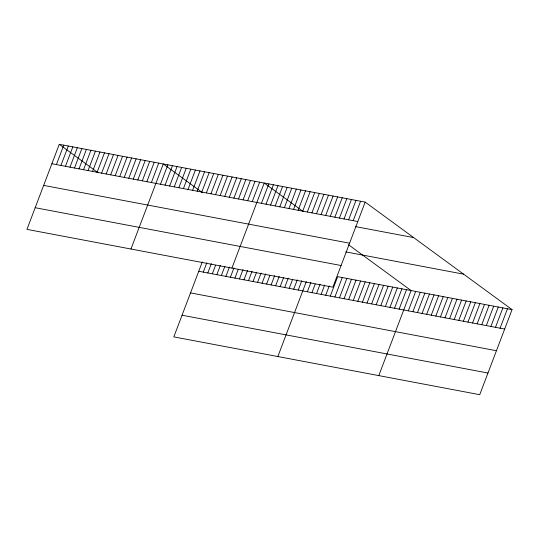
<?xml version="1.0" encoding="UTF-8"?>
<svg xmlns="http://www.w3.org/2000/svg" width="539" height="539" viewBox="0 0 539 539"><rect width="100%" height="100%" fill="white"/><g stroke="black" fill="none" stroke-linecap="round" stroke-linejoin="round"><path stroke-width="0.81" d="M59.263 144.311L26.95 229.371L332.866 287.172L365.179 202.112L59.263 144.311L98.037 172.696M56.4 164.597L63.784 145.166M60.927 165.453L68.305 146.022M65.448 166.302L72.826 146.871M69.969 167.157L77.346 147.726M74.49 168.013L81.874 148.582M79.011 168.869L86.395 149.438M83.538 169.724L90.916 150.293M88.059 170.58L95.437 151.149M92.58 171.429L99.964 151.998M97.101 172.285L104.485 152.854M101.622 173.14L109.006 153.709M106.149 173.996L113.527 154.565M110.67 174.852L118.048 155.421M115.191 175.701L122.575 156.276M119.712 176.556L127.096 157.125M124.233 177.412L131.617 157.981M128.76 178.268L136.138 158.837M133.281 179.123L140.659 159.692M137.802 179.979L145.186 160.548M142.323 180.828L149.707 161.397M146.844 181.683L154.228 162.252M151.371 182.539L158.749 163.108M130.964 249.025L163.27 163.964L202.651 192.794M160.481 184.264L167.858 164.833M165.069 185.126L172.446 165.695M169.657 185.995L177.041 166.564M174.245 186.865L181.63 167.434M178.833 187.727L186.218 168.296M183.422 188.596L190.806 169.165M188.01 189.465L195.394 170.034M192.598 190.328L199.982 170.897M197.186 191.197L204.571 171.766M201.781 192.066L209.159 172.635M206.37 192.928L213.747 173.504M210.958 193.797L218.335 174.367M215.546 194.667L222.924 175.236M220.134 195.536L227.512 176.105M224.723 196.398L232.1 176.967M202.293 261.934L173.821 336.888L479.737 394.689L512.05 309.629L365.179 202.112M229.311 197.267L236.695 177.836M203.277 272.114L206.821 262.789M233.899 198.136L241.283 178.705M207.798 272.97L211.342 263.638M238.487 198.999L245.872 179.568M212.319 273.819L215.566 265.276M243.076 199.868L250.46 180.437M216.84 274.674L220.384 265.35M247.664 200.737L255.048 181.306M221.367 275.53L224.904 266.205M252.252 201.599L259.636 182.169M225.888 276.386L229.432 267.061M231.911 268.099L264.225 183.038L302.999 211.423M230.409 277.241L233.953 267.91M261.435 203.338L268.813 183.907M234.93 278.097L238.177 269.547M266.023 204.2L273.401 184.769M239.451 278.946L242.995 269.621M270.612 205.069L277.989 185.638M243.978 279.802L247.516 270.477M275.2 205.938L282.577 186.507M248.499 280.657L252.043 271.333M279.788 206.801L287.166 187.377M253.02 281.513L256.564 272.188M284.376 207.67L291.754 188.239M257.541 282.369L261.085 273.037M288.965 208.539L296.342 189.108M262.062 283.224L265.606 273.893M293.553 209.408L300.937 189.977M266.589 284.073L269.837 275.523M298.141 210.271L305.525 190.84M271.11 284.929L274.654 275.604M302.729 211.14L310.114 191.709M275.631 285.785L279.175 276.46M307.318 212.009L314.702 192.578M280.152 286.64L283.696 277.315M311.906 212.871L319.29 193.44M284.673 287.496L288.217 278.164M316.494 213.74L323.878 194.309M289.2 288.345L292.448 279.802M321.082 214.61L328.467 195.179M293.721 289.2L297.265 279.876M325.677 215.472L333.055 196.041M298.242 290.056L301.786 280.731M330.266 216.341L337.643 196.91M277.834 356.542L306.307 281.587M334.854 217.21L342.231 197.779M307.351 291.781L310.895 282.449M339.442 218.073L346.82 198.642M311.94 292.643L315.187 284.093M344.03 218.942L351.408 199.511M316.528 293.512L320.072 284.188M348.618 219.811L355.996 200.38M321.123 294.382L324.66 285.05M353.207 220.68L360.584 201.249M325.711 295.244L329.248 285.919M330.299 296.113L337.677 276.682L512.05 309.629M334.887 296.982L342.265 277.551M339.476 297.845L346.853 278.414M344.064 298.714L351.441 279.283M348.652 299.583L356.036 280.152M353.24 300.452L360.625 281.021M357.829 301.314L365.213 281.884M362.417 302.184L369.801 282.753M367.005 303.053L374.389 283.622M371.593 303.915L378.978 284.484M376.182 304.784L383.566 285.353M380.777 305.653L388.154 286.222M385.365 306.516L392.742 287.085M389.953 307.385L397.331 287.954M394.541 308.254L401.919 288.823M399.129 309.116L406.507 289.686M378.789 375.616L411.095 290.555L348.531 244.753M408.306 310.855L415.684 291.424M412.894 311.717L420.279 292.293M417.482 312.586L424.867 293.155M422.071 313.455L429.455 294.024M426.659 314.325L434.043 294.894M431.247 315.187L438.631 295.756M435.835 316.056L443.22 296.625M440.424 316.925L447.808 297.494M445.019 317.788L452.396 298.357M449.607 318.657L456.984 299.226M454.195 319.526L461.573 300.095M458.783 320.388L466.161 300.957M463.372 321.257L470.749 301.827M467.96 322.127L475.337 302.696M472.548 322.989L479.926 303.558M477.136 323.858L484.521 304.427M481.725 324.727L489.109 305.296M486.313 325.59L493.697 306.165M490.901 326.459L498.285 307.028M495.489 327.328L502.874 307.897M500.077 328.197L507.462 308.766M51.879 163.741L357.795 221.542M355.518 226.609L413.642 237.591M43.652 185.396L349.568 243.204M345.802 251.895L463.58 274.149M35.176 207.71L341.093 265.518M198.756 271.258L504.666 329.059M190.53 292.913L496.439 350.721M182.047 315.227L487.963 373.035"/></g></svg>
